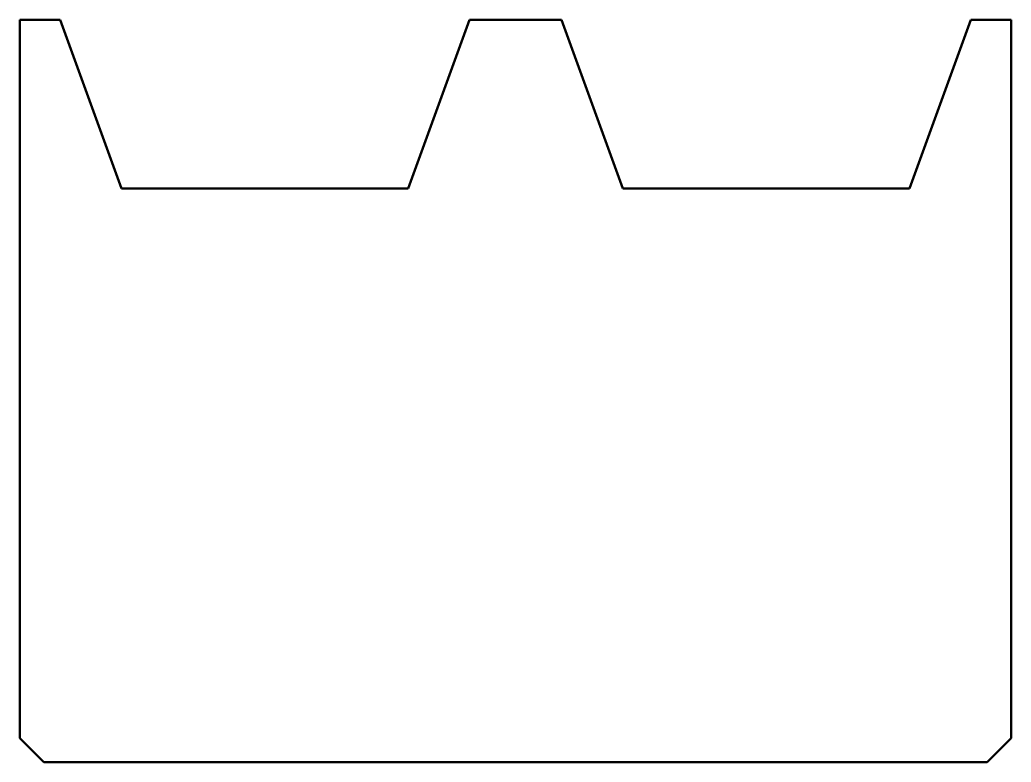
# Model space of a CAD drawing. Header units: millimetres. Extents: x 0 to 1470, y 0 to 1100.
import ezdxf

# ---------------------------------------------------------------- set-up
doc = ezdxf.new("R2010")
doc.units = ezdxf.units.MM
doc.layers.add('IV_OUTER_PROFILE', color=7, linetype='Continuous', lineweight=50)

msp = doc.modelspace()

# ---------------------------------------------------------------- linework, layer by layer
at = {"layer": 'IV_OUTER_PROFILE'}
for p, q in [((0, 35.4), (0, 1100)), ((0, 1100), (60, 1100)), ((60, 1100), (151, 850)), ((576, 850), (667, 1100)), ((667, 1100), (803, 1100)), ((803, 1100), (894, 850)), ((1319, 850), (1410, 1100)), ((1410, 1100), (1470, 1100)), ((1470, 1100), (1470, 35.4)), ((151, 850), (576, 850)), ((894, 850), (1319, 850)), ((35.4, 0), (0, 35.4)), ((1470, 35.4), (1434.6, 0)), ((1434.6, 0), (35.4, 0))]:
    msp.add_line(p, q, dxfattribs=at)

doc.saveas('drawing.dxf')
